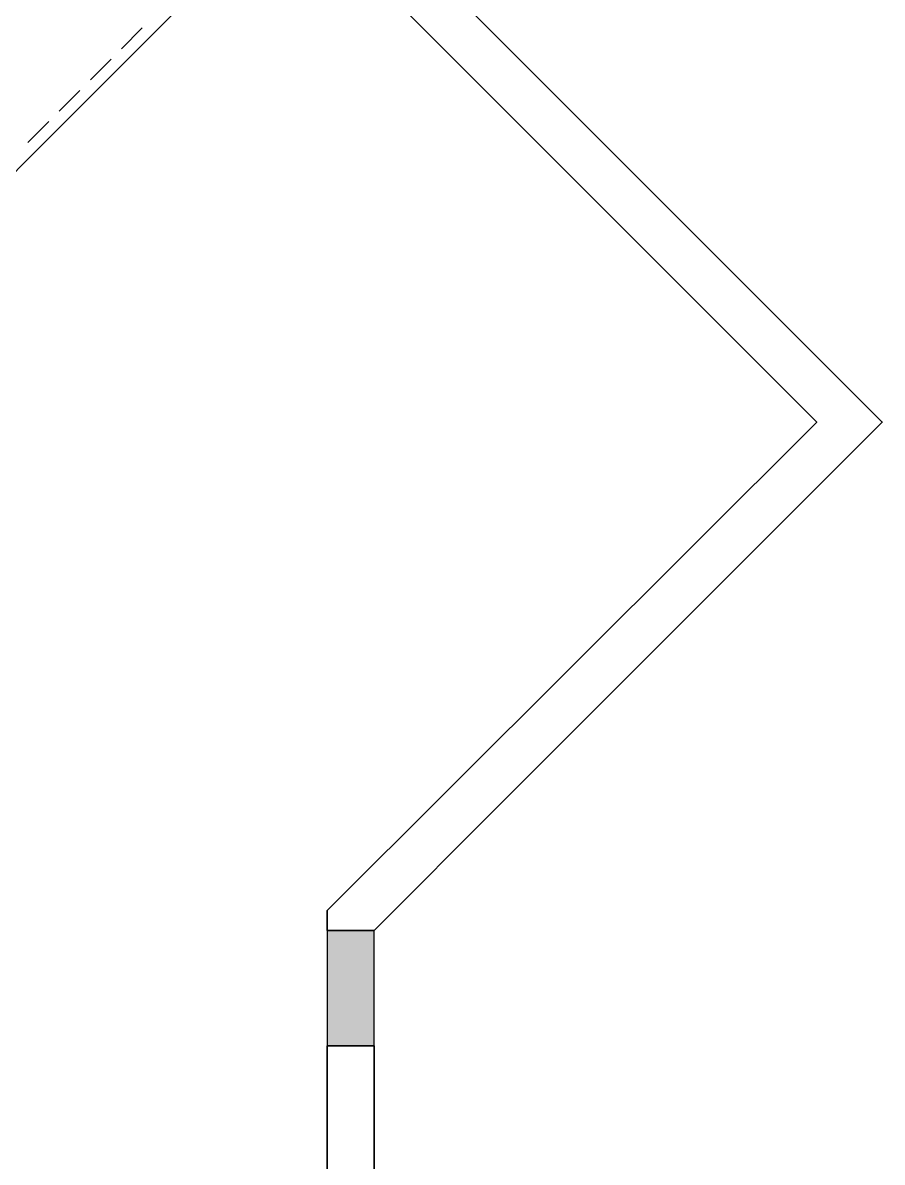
# Model space of a CAD drawing. Header units: millimetres. Extents: x 0 to 18511, y 19 to 17554.
# Drawn here: x 14808 to 18511, y 6629 to 11536 of the extents above; entities that cross this region are included whole.
import ezdxf

# ---------------------------------------------------------------- set-up
doc = ezdxf.new("R2010")
doc.units = ezdxf.units.MM
for name, color, linetype in [('PDF_A-COLUMN', 7, 'Continuous'), ('PDF_A-Wall', 7, 'Continuous'), ('PDF_c-ceiling', 7, 'Continuous')]:
    doc.layers.add(name, color=color, linetype=linetype)
doc.layers.add('PDF_A-COLUMN_HATCH', color=7, linetype='Continuous', true_color=0x767676)
doc.layers.add('PDF_celing doted', color=30, linetype='Continuous', true_color=0xff7f00)

msp = doc.modelspace()

# ---------------------------------------------------------------- linework, layer by layer
at = {"layer": 'PDF_A-COLUMN', "lineweight": 30}
msp.add_lwpolyline([(16321.4, 7627.1), (16119.9, 7627.1), (16119.9, 7130.1), (16321.4, 7130.1)], close=True, dxfattribs=at)
at = {"layer": 'PDF_A-COLUMN_HATCH', "transparency": 33554559}
for points in [[(16321.4, 7627.1), (16119.9, 7627.1), (16321.4, 7130.1)], [(16119.9, 7627.1), (16321.4, 7130.1), (16119.9, 7130.1)]]:
    msp.add_solid(points, dxfattribs=at)
at = {"layer": 'PDF_A-Wall', "lineweight": 35}
msp.add_lwpolyline([(16119.9, 11925.8), (18228.9, 9816.7), (16119.9, 7712.2), (16119.9, 7627.1), (16321.4, 7627.1), (16863.2, 8168.9), (18511, 9816.7), (16428.9, 11898.9), (16706.5, 12185.5), (16563.2, 12319.8)], dxfattribs=at)
msp.add_lwpolyline([(16119.9, 7130.1), (16119.9, 5616.6), (17082.6, 5616.6), (17082.6, 5818.1), (16321.4, 5818.1), (16321.4, 7130.1)], close=True, dxfattribs=at)
at = {"layer": 'PDF_c-ceiling', "lineweight": 0}
msp.add_lwpolyline([(1706, 14527.3), (300, 14527.3), (300, 4416.6), (8400.3, 4416.6), (8400.3, 5916.6), (8798.8, 5916.6), (8798.8, 4018), (1701.5, 4018), (1701.5, 3516.5), (1303, 3516.5), (1303, 2518), (8798.8, 2518), (8798.8, 1716.5), (9980.9, 1716.5), (9980.9, 5916.6), (13675, 5916.6), (13675, 9794.3), (15891.5, 12010.8)], dxfattribs=at)
at = {"layer": 'PDF_celing doted', "lineweight": 20}
for points in [[(15322.9, 11513.8), (15233.3, 11424.2)], [(15188.5, 11379.5), (15099, 11289.9)], [(15054.2, 11245.1), (14964.6, 11155.6)], [(14919.9, 11110.8), (14830.3, 11021.2)]]:
    msp.add_lwpolyline(points, dxfattribs=at)

doc.saveas('drawing.dxf')
